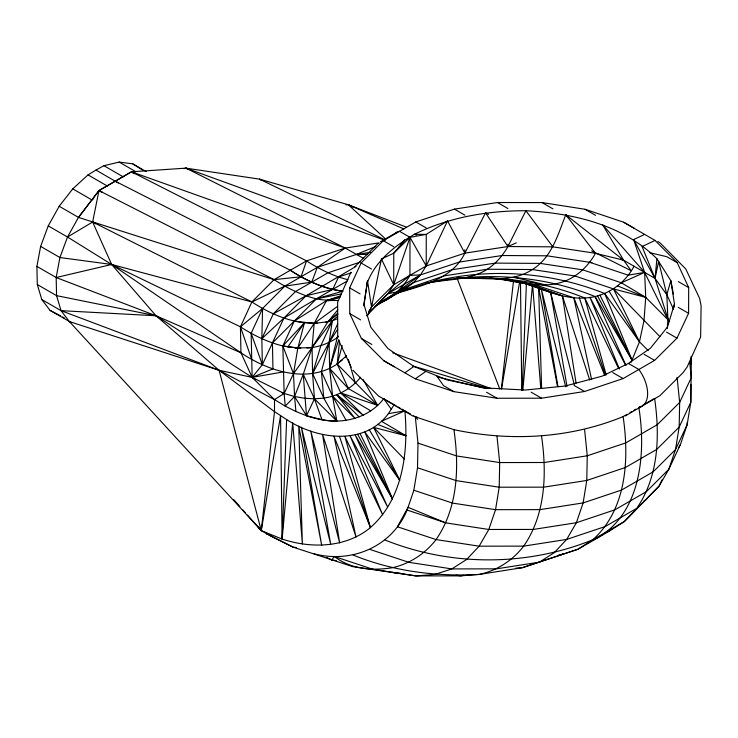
<?xml version="1.0" encoding="UTF-8"?>
<svg xmlns="http://www.w3.org/2000/svg" width="738" height="738" viewBox="0 0 738 738"><rect width="100%" height="100%" fill="white"/><g stroke="black" fill="none" stroke-linecap="round" stroke-linejoin="round"><path stroke-width="1.11" d="M371.537 303.641L371.528 307.026L367.238 316.353M464.857 249.758L464.857 253.152C452.357 279.305 421.942 285.56 396.896 293.272L392.109 296.03M648.185 350.578L639.468 341.814L604.699 293.521C548.362 270.92 484.386 267.202 425.927 283.493C446.296 278.779 469.11 280.883 487.375 269.241C495.982 263.466 502.836 255.542 507.919 246.538L507.919 244.241M687.152 422.496L687.143 424.737L680.399 444.534L668.776 469.368L659.099 486.074L624.32 521.563L609.45 531.056L577.946 549.247L522.384 567.688L479.377 574.404L460.586 575.861L416.029 575.917L352.829 566.664L293.115 547.153L271.575 536.554L261.27 530.604L69.344 321.537L61.06 310.661L56.568 295.643L56.171 277.525L59.907 257.525L67.518 237.018L78.477 217.396L98.984 190.57L131.484 171.806L185.958 168.144L259.499 179.131L348.327 204.749L406.287 227.083M383.732 360.679L415.309 378.825L453.935 391.647L496.997 398.252L541.554 398.197L584.57 391.491L623.112 378.576L654.615 360.393L676.967 338.142L688.591 313.309L688.683 287.58L677.244 262.719L655.04 240.413L623.601 222.193L585.068 209.278L542.052 202.572L497.495 202.516L454.433 209.122L415.798 221.944L383.308 240.699L361.113 263.005L349.664 287.866L349.757 313.595L361.38 338.428L383.732 360.679L394.203 366.721M690.86 384.369L690.796 402.265L687.143 424.737L675.519 449.571L668.776 469.368L646.423 491.619L614.92 509.81L576.378 522.716L533.362 529.432L488.805 529.478L445.752 522.873L407.118 510.059C391.933 546.673 351.758 563.601 314.194 553.851M691.358 356.362L690.796 402.265L679.172 427.099L675.519 449.571L653.167 471.822L621.654 490.014L583.121 502.919L540.105 509.626L495.549 509.681L452.486 503.076L413.861 490.253L417.514 467.791L417.994 443.132L415.309 416.832L413.409 415.743M691.128 364.212L691.285 356.371M286.621 419.562C316.703 439.322 364.268 446.278 388.363 413.667L404.885 410.817C408.548 451.776 403.003 498.796 370.439 527.578C345.891 547.9 311.279 548.731 282.128 539.072L286.621 419.562L274.499 411.629L219.085 370.291L156.032 315.763L111.669 264.481L92.628 222.018L98.984 190.57L131.484 171.806L134.897 172.332M522.264 390.31L526.397 283.383M667.263 328.53L667.918 319.665L666.82 294.711L658.628 261.436L655.04 278.42L668.877 321.74M396.112 405.808L383.732 398.686C369.554 417.311 344.406 424.378 321.971 419.645L314.443 398.824L312.58 373.529L312.063 347.561L314.176 323.41L326.602 300.56L340.679 295.763M247.507 515.115L261.27 530.604L282.128 539.072L292.691 422.809L302.386 544.007L298.752 426.057L321.685 545.317L301.372 427.145L330.679 544.146L310.781 431.038L339.674 542.974L322.561 434.461L356.02 537.024L333.982 436.278L370.439 527.578L344.904 436.472L382.671 514.801L350.07 435.761L387.579 506.858L355.227 435.042L392.496 498.916L364.83 432.007L399.728 480.226L373.622 427.403L405.983 435.771L381.491 421.269L404.885 410.817L410.568 414.101M522.808 390.393L532.449 285.468M673.499 309.213L666.82 294.711L655.04 278.42L656.912 258.724C622.466 224.601 572.882 213.097 525.89 210.736C487.504 210.653 449.008 217.23 414.378 234.315C394.074 246.317 373.871 262.128 366.399 285.385M363.059 379.424L377.635 405.337L348.41 388.631L337.211 364.037L339.572 340.827M501.388 388.76L513.473 281.16M674.043 307.395L674.449 303.973L670.842 280.68L656.912 258.724M363.88 305.864L367.515 280.966L371.528 307.026L368.631 311.519M367.515 280.966L363.899 304.259L370.854 327.303L387.902 348.511L413.88 366.454L447.016 379.904L485.05 387.948L525.391 390.033L565.299 386.011L602.042 376.177L628.407 363.447L650.446 348.225L667.493 327.008L674.449 303.973M501.572 388.806L519.478 282.755M321.971 419.645L306.51 415.734L295.92 411.518L294.554 396.5L293.484 373.696L297.848 347.995L304.407 322.866L317.285 323.17M71.263 322.543L50.073 310.412L41.78 299.527L37.297 284.517L36.9 266.39L40.636 246.4L48.238 225.883L59.197 206.262L72.767 188.863L88.016 174.878L95.958 170.063L103.901 165.699L119.15 162.083L132.72 163.818L146.207 171.613M488.63 214.334L485.549 212.821L464.857 253.152L447.514 220.865L426.26 234.407L409.987 237.341L393.76 253.171L381.435 259.01L371.528 307.026L393.723 284.73L426.223 265.966L464.857 253.152L507.919 246.538L552.891 246.843L595.483 253.3L623.601 260.2L655.04 278.42L642.069 246.538L655.04 240.413M337.653 336.002L329.628 368.41L332.598 396.177L336.805 421.075A168.181 97.102 60 0 1 306.51 415.734L294.554 396.5L284.148 393.483A168.181 97.102 60 0 1 282.045 392.736M337.875 309.785L327.921 321.731L312.063 347.561L303.253 374.24L314.443 398.824L336.805 421.075L323.779 398.123L321.399 371.583L329.12 342.441L332.321 320.753L337.543 316.39M48.238 225.883L67.518 237.018L111.669 264.481L240.948 352.782C268.328 371.196 307.239 383.972 337.211 364.037L342.211 345.532M666.82 294.711L670.842 280.68L673.388 294.019M360.614 377.266C351.528 388.585 338.096 395.983 323.779 398.123L312.58 373.529L320.882 345.615L332.321 320.753L337.469 318.77M338.779 339.572L329.628 368.41L340.827 393.003L363.188 415.254L336.712 394.59L354.95 418.428L332.598 396.177L321.399 371.583M407.118 510.059L413.861 490.253M326.62 557.448L331.749 559.967L334.342 556.489C350.762 569.183 371.869 570.852 391.758 567.845C409.452 564.007 425.042 553.906 436.066 539.579C458.123 507.698 459.294 466.757 453.935 429.654L415.309 416.832L417.625 419.341M379.194 242.857L345.2 248.069L306.565 260.883L301.039 276.778L274.075 279.647L78.477 217.396L59.197 206.262M41.78 299.527L61.06 310.661L219.085 370.291L274.499 399.618L285.219 406.131L294.554 396.5L303.253 374.24L306.51 415.734L314.443 398.824L323.779 398.123M456.73 278.18C481.766 276.787 509.866 284.222 532.356 269.536C551.747 257.608 557.937 234.601 565.788 214.758L623.601 260.2L631.128 270.698L591.618 250.892M257.617 526.166L261.27 530.604L274.499 411.629L274.499 399.618L252.147 377.367L251.151 333.327L262.59 308.466L284.785 286.159L317.285 267.396L345.2 248.069L363.696 258.503M360.181 262.11L327.986 272.783L295.486 291.547L273.291 313.853L261.842 338.714L262.359 364.683L252.147 377.367L219.085 370.291L69.344 321.537M295.92 411.518L285.219 406.131L284.148 393.483L282.839 345.947L294.287 321.085L316.482 298.779L347.063 281.123M350.91 272.248L337.626 302.248L337.718 337.248M337.7 323.798L329.12 342.441L312.58 373.529M662.004 479.866L659.099 486.074L624.32 521.563L592.817 539.755L577.946 549.247L522.384 567.688L515.761 568.205M274.499 399.618L284.148 393.483L293.484 373.696L312.063 347.561L332.321 320.753L325.716 322.22M447.514 220.865L426.223 265.966L420.429 274.933L413.557 282.534L405.688 288.669L375.098 306.325M485.549 212.821L507.919 246.538L525.89 210.736L552.891 246.843M678.692 447.486L680.399 444.534M306.879 347.958C317.497 347.524 327.829 343.871 336.694 338.069L337.875 336.113M631.138 362.275L639.468 341.814L643.997 320.633L645.722 297.359L644.625 272.405L633.61 239.592L644.625 234.398M591.913 262.645L547.098 255.809L502.117 255.514L459.054 262.119L420.429 274.933L404.147 284.296A165.764 95.709 60 0 1 380.614 302.635C393.289 297.322 403.335 287.248 409.941 275.329L409.987 237.341L399.516 231.298A28.026 16.218 59.9 0 0 394.812 233.688M388.363 413.667L394.157 404.701M489.598 277.922L492.716 278.42C516.877 280.652 542.421 290.569 566.157 280.615C578.786 275.237 588.887 265.228 595.483 253.3L565.788 214.758L566.959 216.723M634.025 266.215C624.468 284.453 605.455 297.1 584.773 297.986C561.433 299.379 540.327 287.811 518.537 281.51M337.709 329.24L329.12 342.441L329.628 368.41L348.41 388.631M67.518 237.018L92.628 222.018L251.879 301.953C267.765 312.285 285.458 320.44 304.407 322.866L287.903 346.832L297.848 347.995L312.063 347.561M400.771 245.44L404.738 239.878L393.76 253.171L393.723 284.73L387.93 293.696L366.786 315.633M78.477 217.396L98.984 190.57L102.084 192.092M344.84 357.672L346.371 356.002M40.636 246.4L59.907 257.525L111.669 264.481L240.431 326.814C253.494 335.292 267.663 342.229 282.839 345.947L304.407 322.866M354.913 266.63L377.985 243.448M368.899 312.82L387.93 293.696L409.941 275.329L420.429 274.933L397.302 291.916L376.085 305.569M339.849 296.971L326.602 300.56L294.287 321.085L272.442 342.93L262.359 364.683L251.151 333.327M611.839 528.676L609.45 531.056L606.258 532.098M93.735 198.439L92.038 199.998L72.767 188.863M370.771 410.881L340.827 393.003L377.635 405.337L337.211 364.037L346.306 355.91M294.287 321.085L314.176 323.41L327.921 321.731L337.358 313.466M336.694 338.069L338.419 336.685M337.211 364.037L342.367 359.886M378.437 303.336L413.557 282.534L452.182 269.711L495.244 263.106L540.225 263.401L582.817 269.868L621.359 282.783L645.722 297.359L667.918 319.665L644.625 272.405L602.531 224.592L623.601 260.2L620.437 259.139M327.921 321.731L338.004 314.074M337.358 306.491L314.176 323.41L297.848 347.995L282.839 345.947L293.484 373.696M404.885 372.81L413.88 366.454M415.309 378.825L425.909 371.334M643.896 501.093L646.682 499.312M355.984 266.427L306.076 295.763L273.291 313.853M290.283 270.246A168.181 97.102 60 0 0 342.819 291.159L316.482 298.779L283.881 318.069L261.842 338.714L262.59 308.466L240.431 326.814L240.948 352.782L252.147 377.367A168.181 97.102 60 0 0 255.062 379.258M380.439 241.769L396.989 232.175M404.147 284.296L387.93 293.696L397.302 291.916L444.313 275.846L487.375 269.241L532.356 269.536L574.948 276.003L613.481 288.918L645.722 297.359L617.42 285.846M376.804 304.849L379.664 303.189M453.935 429.654C510.106 441.665 569.736 438.575 623.112 416.583L627.042 414.304M629.984 412.597L631.949 411.463M633.914 410.319L635.879 409.184M625.307 415.909L659.92 395.66L683.157 372.542L687.152 366.934L700.63 336.962L701.1 305.652L699.615 298.429L685.74 268.936L660.372 243.162L657.909 241.474M562.891 553.648L560.926 554.782L558.712 554.958M347.939 279.711C333.124 276.04 319.333 269.139 306.565 260.883L274.075 279.647L251.879 301.953L240.431 326.814L251.667 359.295M380.614 302.635L382.533 301.538M384.452 300.431L386.361 299.333M388.28 298.235L390.199 297.128M591.535 540.825C640.667 518.094 646.516 454.802 638.831 407.468L640.805 406.334M642.77 405.199L644.744 404.064M646.719 402.93L653.628 398.963M397.874 292.765L405.688 288.669M621.359 282.783L644.625 272.405L628.222 275.182L589.69 262.276M507.919 246.538L516.286 242.867M375.743 246.538L355.919 254.582L317.285 267.396L311.731 282.165L284.785 286.159L251.879 301.953L111.669 264.481L56.171 277.525L36.9 266.39M351.454 272.728L338.576 276.999L332.727 289.397L306.076 295.763L283.881 318.069L272.442 342.93L272.949 368.899L252.147 377.367L156.032 315.763L56.171 277.525M396.952 293.106L424.857 283.853M339.849 297.11C328.77 302.405 317.082 299.6 306.076 295.763C294.785 291.731 284.13 286.159 274.075 279.647L98.984 190.57L101.973 192.314M183.762 168.578L185.958 168.144L385.015 240.284M316.482 298.779L341.307 293.918M283.355 371.906L252.147 377.367L284.148 393.483M463.981 575.336L460.586 575.861L456.112 575.271M467.375 574.801L469.645 574.45M370.651 252.322L355.919 254.582L367.358 254.324M425.808 283.355C482.006 271.566 541.692 274.73 595.096 296.556L632.226 360.504L604.699 293.521M346.021 204.804L348.327 204.749L403.889 228.964M337.838 300.467L326.602 300.56L328.779 300.68M400.457 573.269L395.882 573.269L392.727 572.264M456.905 278.189L498.178 278.512L529.598 283.973L562.43 295.975L589.727 380.052M477.754 277.857C514.34 277.848 550.806 284.176 584.773 297.986L618.444 368.133M61.06 310.661L156.032 315.763L240.948 352.782M294.923 347.838L300.781 348.161M314.443 398.824L304.683 398.28L294.554 396.5M492.716 278.42L499.561 278.853M296.538 547.596L293.115 547.153L266.427 533.574L268.586 534.211M526.056 283.383L498.178 278.512M331.749 559.967L336.288 560.668M342.819 291.159C323.881 288.761 306.205 280.588 290.32 270.265L115.229 181.188L95.958 170.063M282.839 345.947L289.933 347.192M134.316 173.771L131.484 171.806L134.454 172.415M529.598 283.973L503.648 278.613L535.308 284.877L573.85 297.792L604.68 375.356M649.486 252.627L666.82 256.704L677.244 262.719M438.243 377.164L485.309 388.428M415.309 416.832L417.477 417.357M513.962 277.184L546.231 285.08M412.597 365.937L488.851 388.585M536.517 286.925L523.888 283.06L562.43 295.975L576.046 383.068M416.536 235.007L414.378 234.315L426.26 234.407L426.223 265.966L409.987 237.341L393.723 284.73L381.435 259.01M417.994 443.132L456.628 455.946L499.691 462.56L544.247 462.505L587.264 455.789L625.796 442.883L657.3 424.691L679.661 402.441L691.285 377.607L689.643 361.602M417.514 467.791L456.139 480.604L499.202 487.209L543.758 487.154L586.775 480.447L625.317 467.541L656.82 449.35L679.172 427.099L679.661 402.441L677.087 377.293M385.015 540.004C450.964 566.544 526.941 566.507 592.817 539.755C626.811 509.192 629.348 458.907 623.112 416.583M370.144 549.496L408.769 562.31L451.831 568.915L496.388 568.86L539.404 562.153L554.275 552.661L566.692 539.423L576.378 522.716L583.121 502.919L586.775 480.447L587.264 455.789L584.57 429.498M353.124 555.031C393.105 571.387 436.426 576.793 479.377 574.404C497.061 570.557 512.661 560.456 523.685 546.129C545.742 514.248 546.913 473.307 541.554 436.204M334.342 556.489L372.976 569.312L416.029 575.917L434.82 574.45L451.831 568.915L466.711 559.422L479.128 546.185L488.805 529.478L495.549 509.681L499.202 487.209L499.691 462.56L496.997 436.259M134.473 173.55L131.484 171.806L345.2 248.069L185.958 168.144L187.941 169.297M266.427 533.574L268.558 534.349M392.764 352.81L491.259 388.649M377.552 424.332L405.983 435.771M445.752 522.873L408.049 507.31L397.431 526.766L436.066 539.579L479.128 546.185L523.685 546.129L566.692 539.423L605.234 526.517L636.737 508.325C658.794 476.444 659.975 435.503 654.615 398.4M543.334 289.527L550.649 292.552L574.284 384.599M385.171 239.97L259.499 179.131L261.483 180.293M131.484 171.806L306.565 260.883M50.073 310.412L60.627 315.919M398.059 406.924L400.005 408.04M401.961 409.147L403.907 410.263M413.114 416.167L378.428 395.946L352.893 370.236M623.601 222.193L634.071 228.236M585.068 209.278L595.529 215.321M542.476 202.821L552.937 208.863M678.259 281.565L688.683 287.58M497.495 202.516L507.965 208.559M678.167 307.285L688.591 313.309M454.433 209.122L464.903 215.164M666.552 332.118L676.967 338.142M415.798 221.944L426.269 227.987M644.191 354.369L654.615 360.393M628.407 363.447L638.831 369.461A28.026 16.218 59.9 0 1 638.831 407.468M612.688 372.561L623.112 378.576M383.308 240.699L393.769 246.75M574.146 385.467L584.57 391.491M361.113 263.005L371.574 269.047M531.139 392.182L541.554 398.197M349.664 287.866L360.135 293.909M119.15 162.083L135.534 171.539M103.901 165.699L123.181 176.825M486.582 392.238L496.997 398.252M350.181 313.834L360.642 319.877M88.016 174.878L107.287 186.004M453.935 391.647L443.52 385.623L436.462 375.624M361.38 338.428L371.841 344.471M37.297 284.517L56.568 295.643L156.032 315.763L158.015 316.925M62.545 316.971L64.474 318.087M115.229 181.188L118.218 182.932M92.628 222.018L95.599 223.752M111.669 264.481L113.652 265.643M352.294 207.074L348.327 204.749L385.771 239.167M132.72 163.818L142.766 170.21M336.712 394.59L359.074 416.841M659.846 336.565L613.481 288.918L639.468 341.814L609.09 291.215M373.622 427.403L404.258 459.045M233.743 499.626L239.859 506.508M242.922 509.949L245.21 512.532M258.558 526.886L261.27 530.604L280.56 415.595L282.128 539.072M383.732 398.686L391.26 409.184M259.333 527.744L261.27 530.604L219.085 370.291M369.221 429.7L399.728 480.226M332.598 396.177L346.14 420.374M633.61 239.592L655.04 278.42M357.607 434.295L392.496 498.916L360.033 433.529M597.476 295.809L632.226 360.504L599.902 295.043M625.713 365.393L589.939 297.276L619.376 369M338.834 340.781L351.205 367.22M595.096 296.556L625.916 365.319M457.228 278.641L499.764 388.972M339.443 436.37L370.439 527.578M579.312 297.884L605.4 375.042M348.382 359.461L355.282 383.087M584.773 297.986L606.193 374.886M565.695 386.777L541.24 288.659L557.965 386.629M573.85 297.792L591.618 379.572M538.832 288.696L557.55 386.638M550.649 292.552L567.052 386.491M532.642 285.468L540.769 388.437M538.657 288.715L541.618 388.409M520.493 282.829L521.748 390.365"/></g></svg>
